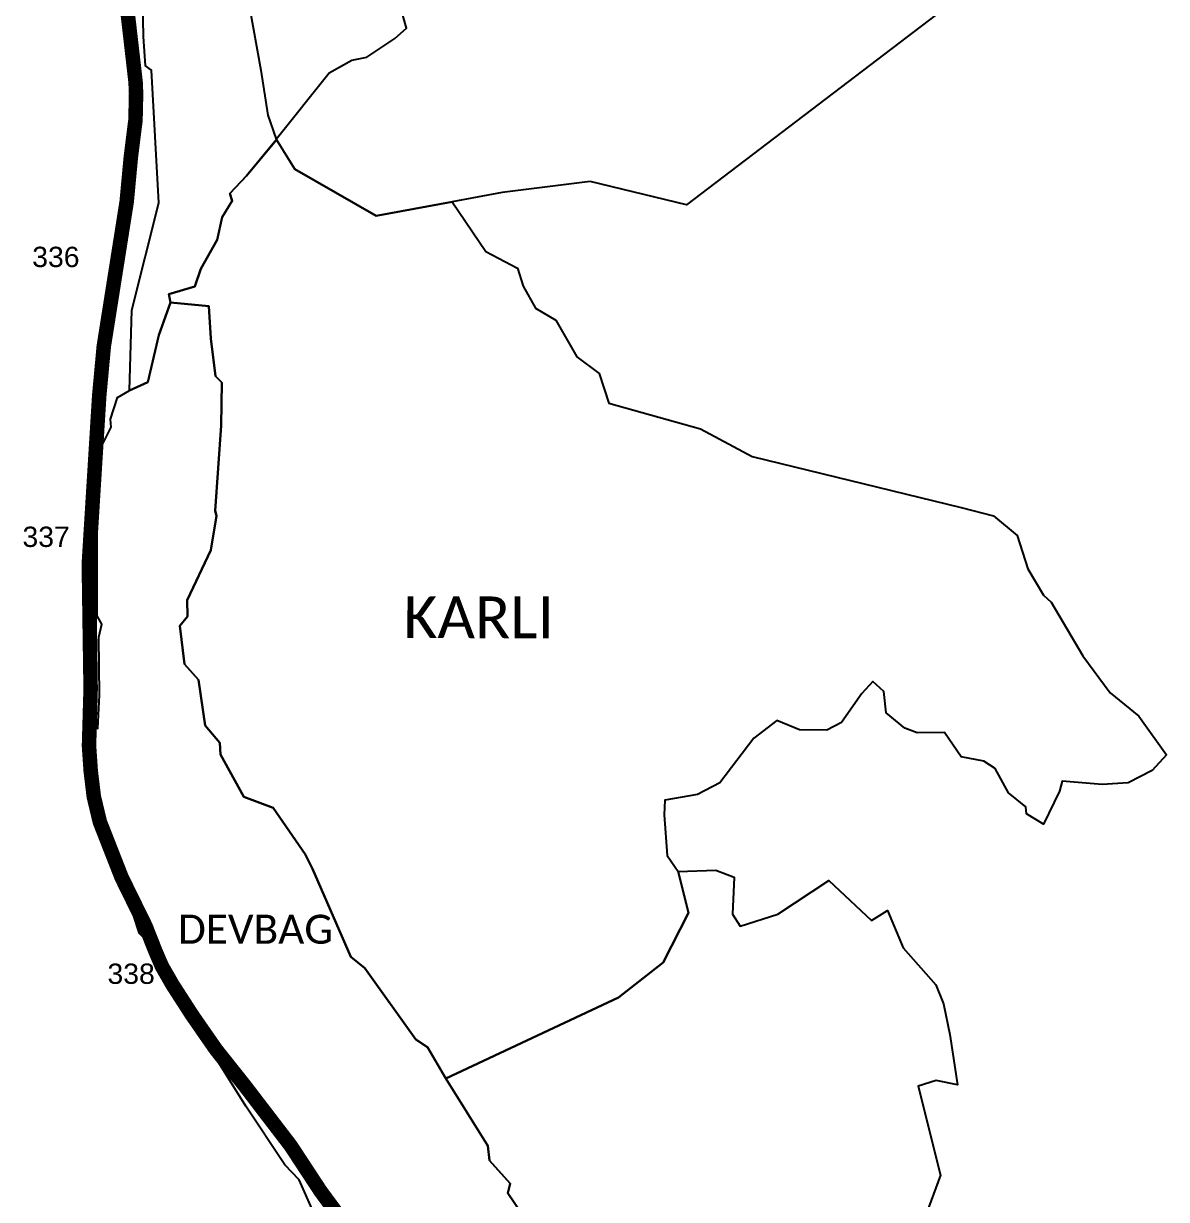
# Model space of a CAD drawing. Header units: metres. Extents: x 0 to 561379, y 0 to 4092696.
# Drawn here: x 338105 to 342042, y 1766838 to 1770888 of the extents above; entities that cross this region are included whole.
import ezdxf

# ---------------------------------------------------------------- set-up
doc = ezdxf.new("R2010")
doc.units = ezdxf.units.M
for name, color, linetype in [('COASTLINE', 5, 'Continuous'), ('NATURALLY PROTECTED', 3, 'Continuous'), ('VILLAGE BOUNDRY', 32, 'Continuous'), ('VILLAGE NAME', 1, 'Continuous')]:
    doc.layers.add(name, color=color, linetype=linetype)
doc.styles.get("Standard").update_dxf_attribs({"font": 'arial.ttf'})

msp = doc.modelspace()

# ---------------------------------------------------------------- linework, layer by layer
at = {"layer": 'COASTLINE', "const_width": 50, "flags": 128}
msp.add_lwpolyline([(338463.3895966408, 1770924.639826255), (338470.1562403506, 1770865.757588807), (338483.5521916701, 1770749.188190407), (338487.5237625174, 1770714.62822424), (338490.7554437788, 1770686.506657397), (338492.5044709161, 1770646.126457762), (338490.3767095956, 1770555.132806324), (338474.4314548886, 1770428.018804796), (338460.0926444322, 1770274.277260955), (338443.9349245178, 1770172.274310437), (338428.8913680429, 1770077.305023009), (338381.3235481442, 1769777.011540693), (338365.6078121041, 1769607.499458636), (338351.5550523658, 1769380.662721064), (338337.2133934622, 1769149.162632993), (338329.6134028121, 1769026.485157767), (338330.6754227703, 1768953.794677305), (338333.7158277206, 1768745.692659126), (338335.9052317603, 1768595.837818497), (338332.8239124035, 1768488.776991689), (338330.2725145221, 1768400.128352888), (338336.1943360828, 1768313.695019174), (338346.8238149438, 1768225.292496836), (338367.6588786666, 1768138.164933129), (338397.8973415417, 1768061.020545905), (338442.4621855043, 1767947.326685427), (338524.47903, 1767780.220297433), (338558.288881187, 1767694.792852458), (338581.3315102349, 1767641.081307604), (338617.7242092135, 1767577.690197529), (338684.7243350368, 1767473.722120512), (338767.2012556954, 1767354.846834884), (338866.2670451769, 1767230.30413904), (339025.3983033972, 1767022.499967221), (339127.7930599322, 1766866.566370939), (339189.0835719641, 1766783.367495224)], dxfattribs=at)
at = {"layer": 'NATURALLY PROTECTED', "const_width": 50, "flags": 128}
for points in [[(338487.669857318, 1770713.356930951), (338490.7554437788, 1770686.506657397), (338492.5044709161, 1770646.126457762), (338490.3767095956, 1770555.132806324), (338474.4314548886, 1770428.018804796), (338460.0926444322, 1770274.277260955), (338443.9349245178, 1770172.274310437), (338428.8913680429, 1770077.305023009), (338381.3235481442, 1769777.011540693), (338375.8283595185, 1769717.73968331)], [(338366.7716553917, 1769620.052831787), (338365.6078121041, 1769607.499458636), (338351.5550523658, 1769380.662721064), (338337.2133934622, 1769149.162632993), (338329.6134028121, 1769026.485157767), (338330.6754227703, 1768953.794677305), (338333.7158277206, 1768745.692659126), (338335.9052317603, 1768595.837818497), (338332.8239124035, 1768488.776991689), (338330.2725145221, 1768400.128352888), (338336.1943360828, 1768313.695019174), (338346.8238149438, 1768225.292496836), (338367.6588786666, 1768138.164933129), (338397.8973415417, 1768061.020545905), (338417.0284695912, 1768012.213198906)], [(338557.5031638767, 1767696.77812657), (338558.288881187, 1767694.792852458), (338581.3315102349, 1767641.081307604), (338617.7242092135, 1767577.690197529), (338619.8933107484, 1767574.324273769)]]:
    msp.add_lwpolyline(points, dxfattribs=at)
at = {"layer": 'VILLAGE BOUNDRY'}
for points in [[(341399.6374575425, 1771034.445683463, 0), (340388.4034443765, 1770263.95196283, 0), (340056.4967374784, 1770343.404135081, 0), (339753.2538948613, 1770305.79566587, 0), (339581.4404158082, 1770274.272483386, 0), (339319.0445116408, 1770226.123032193, 0), (339039.0197703326, 1770386.610928636, 0), (338975.85805644, 1770488.044638752, 0), (338975.0286312492, 1770489.597133313, 0), (339157.9559479405, 1770718.023051851, 0), (339235.423937158, 1770762.364254083, 0), (339287.9733319278, 1770772.444794121, 0), (339384.1474038565, 1770836.734434494, 0), (339423.9165655382, 1770872.53483176, 0), (339384.0892705448, 1771015.89593247, 0)], [(338881.8195606748, 1770949.957755552, 0), (338922.1589406316, 1770727.016344513, 0), (338946.0511656631, 1770572.983139067, 0), (338975.0286312492, 1770489.597133313, 0), (338975.85805644, 1770488.044638752, 0), (338872.2933816809, 1770363.826694238, 0), (338814.9985304752, 1770303.093091041, 0), (338823.2219010728, 1770277.072503466, 0), (338788.5477946955, 1770221.338544211, 0), (338771.3100461822, 1770142.497849764, 0), (338715.6322040579, 1770043.176307974, 0), (338695.2564222682, 1769982.479278118, 0), (338605.1651410426, 1769955.425857264, 0), (338610.7278046039, 1769927.126793985, 0), (338570.9373922197, 1769814.801325446, 0), (338533.5118603269, 1769652.839471172, 0), (338469.8002203703, 1769624.2057767, 0), (338478.2710662832, 1769901.100466632, 0), (338570.6126764009, 1770270.010314706, 0), (338545.1505990542, 1770727.502091309, 0), (338525.0604440861, 1770742.083549791, 0), (338517.9999662128, 1770843.142926793, 0), (338515.1042879553, 1771018.962527857, 0)], [(339149.0287975561, 1766692.589129384, 0), (339054.6997737026, 1766905.737936736, 0), (339004.7763395929, 1766957.216699671, 0), (338870.4080145569, 1767158.925251699, 0), (338682.7616671542, 1767460.80072243, 0), (338667.3999864411, 1767477.120890792, 0), (338580.200757982, 1767644.624344748, 0), (338555.1418839054, 1767656.651113755, 0), (338525.3694401165, 1767732.842400384, 0), (338504.5811008906, 1767754.037055884, 0), (338425.235396374, 1767995.903245742, 0), (338409.1789113982, 1767996.098929751, 0), (338349.8535781587, 1768224.008663247, 0), (338314.2171502188, 1768461.927976588, 0), (338361.0266181482, 1768460.076145443, 0), (338365.9891012285, 1768575.26085655, 0), (338364.0777548582, 1768774.701581192, 0), (338374.2015653796, 1768819.167088664, 0), (338357.8884834433, 1768847.970643909, 0), (338357.9382616202, 1769168.49799036, 0), (338346.0972170386, 1769334.095722929, 0), (338369.1541344704, 1769378.393305609, 0), (338360.0068162119, 1769403.216427086, 0), (338406.8000159764, 1769498.128519156, 0), (338404.0612445103, 1769525.271925974, 0), (338428.7820913212, 1769599.635617472, 0), (338469.8002203703, 1769624.2057767, 0), (338533.5118603269, 1769652.839471172, 0), (338570.9373922197, 1769814.801325446, 0), (338610.7278046039, 1769927.126793985, 0), (338742.5479558005, 1769914.977362099, 0), (338749.410426682, 1769803.671688394, 0), (338765.7960401016, 1769673.044251485, 0), (338788.08493778, 1769651.740848897, 0), (338785.3635871662, 1769503.534483959, 0), (338765.2774347059, 1769209.457609131, 0), (338769.7731045465, 1769192.828636189, 0), (338749.4772996043, 1769074.536692125, 0), (338668.316214491, 1768902.093290824, 0), (338669.508470176, 1768845.572551753, 0), (338643.0039477654, 1768813.543100123, 0), (338659.3388247806, 1768681.916658658, 0), (338706.9781500697, 1768628.03782555, 0), (338729.9096826277, 1768470.62329598, 0), (338780.6222559748, 1768410.032127279, 0), (338783.4386280605, 1768370.333733142, 0), (338863.8347881249, 1768224.679464141, 0), (338965.2649647031, 1768187.079883748, 0), (339074.9260648206, 1768027.509530077, 0), (339100.7252856331, 1767977.073113531, 0), (339232.4861819869, 1767673.011314184, 0), (339280.7053918421, 1767634.319062659, 0), (339456.4805951117, 1767388.531436699, 0), (339495.8707505888, 1767362.921446919, 0), (339559.2942283722, 1767254.747515299, 0), (339703.7473252487, 1767022.416980554, 0), (339709.7389077237, 1766972.447352686, 0), (339781.5209573776, 1766893.351734858, 0), (339772.8444555807, 1766859.147940984, 0), (339816.9083389115, 1766795.297730123, 0)], [(339816.9083389115, 1766795.297730123, 0), (339772.8444555807, 1766859.147940984, 0), (339781.5209573776, 1766893.351734858, 0), (339709.7389077237, 1766972.447352686, 0), (339703.7473252487, 1767022.416980554, 0), (339559.2942283722, 1767254.747515299, 0), (340154.8101055768, 1767533.866823574, 0), (340308.1426992154, 1767653.888337437, 0), (340395.1322024069, 1767824.644028295, 0), (340359.7421647026, 1767967.86295869, 0), (340489.6309649001, 1767971.808146983, 0), (340553.3704853993, 1767947.343515982, 0), (340546.6681870279, 1767819.95992443, 0), (340573.5477603449, 1767779.030677178, 0), (340703.5242508312, 1767819.957531226, 0), (340879.139037356, 1767936.103517242, 0), (341025.9086469613, 1767798.434996989, 0), (341080.7467848267, 1767832.840266116, 0), (341135.5196050853, 1767704.767161759, 0), (341247.9419110594, 1767577.398465762, 0), (341273.720951562, 1767511.844935757, 0), (341295.7574322891, 1767406.520765828, 0), (341322.6186860213, 1767232.536434495, 0), (341248.7997389192, 1767247.831144697, 0), (341186.9931209124, 1767227.778327782, 0), (341263.4244810851, 1766921.72877124, 0), (341199.9639078634, 1766747.301678008, 0)]]:
    msp.add_polyline3d(points, dxfattribs=at)
msp.add_polyline3d([(339581.4567306468, 1770274.264177337, 0), (339697.1990352556, 1770102.913580115, 0), (339806.486231738, 1770045.47167456, 0), (339825.9487270675, 1769983.808668165, 0), (339868.1023663023, 1769907.486770994, 0), (339938.2265232084, 1769865.929752041, 0), (340010.5307550365, 1769740.593468184, 0), (340088.2450762924, 1769682.827153631, 0), (340121.5397183228, 1769579.902411176, 0), (340436.6408060675, 1769491.99431151, 0), (340615.4435616829, 1769396.657807685, 0), (341335.2376132106, 1769220.664462678, 0), (341445.9183398969, 1769192.433545709, 0), (341528.1666823392, 1769124.349902756, 0), (341565.0296868265, 1769010.448153832, 0), (341619.0739512675, 1768919.439690885, 0), (341645.0139418983, 1768894.801035679, 0), (341754.049343952, 1768710.233092974, 0), (341848.0814331798, 1768582.979275778, 0), (341946.9414385492, 1768502.386528297, 0), (342042.3221375066, 1768368.817039943, 0), (341993.2460133454, 1768315.831551589, 0), (341909.985977377, 1768272.27302926, 0), (341820.7908721281, 1768267.152991045, 0), (341682.3715091249, 1768278.649205556, 0), (341674.2058350034, 1768244.184059411, 0), (341618.59716973, 1768130.719437098, 0), (341560.6217118183, 1768165.987310362, 0), (341557.4763455109, 1768190.242373575, 0), (341498.5238436076, 1768238.574266614, 0), (341452.6687922801, 1768322.442812405, 0), (341413.1396882456, 1768347.731736479, 0), (341334.8924484279, 1768361.899668112, 0), (341277.3707317745, 1768445.630557095, 0), (341183.9232691643, 1768444.526913295, 0), (341141.0120361431, 1768460.767074607, 0), (341076.2093954935, 1768514.01069406, 0), (341068.4899502489, 1768587.095971702, 0), (341030.6311539938, 1768621.336526208, 0), (340992.2394968725, 1768581.001673355, 0), (340922.2740997165, 1768480.919322341, 0), (340871.7790006319, 1768454.391998169, 0), (340778.1331736656, 1768455.504513966, 0), (340700.2296884879, 1768487.708548968, 0), (340620.4794065061, 1768426.425226834, 0), (340503.6761686986, 1768272.902658268, 0), (340426.8588556511, 1768232.733427342, 0), (340314.4373019606, 1768212.847905155, 0), (340311.5057760637, 1768162.300954729, 0), (340322.4935745586, 1768022.911204703, 0), (340359.7751894458, 1767967.871020713, 0), (340395.1403090309, 1767824.655035358, 0), (340308.179237305, 1767653.87878056, 0), (340154.7894008579, 1767533.815629668, 0), (339559.2536677709, 1767254.718816638, 0), (339495.9173089399, 1767362.950655467, 0), (339456.4977088611, 1767388.574246417, 0), (339280.6941478555, 1767634.273886961, 0), (339232.485912025, 1767673.018397889, 0), (339100.6726575374, 1767977.048154531, 0), (339074.9204316924, 1768027.470621081, 0), (338965.2930067125, 1768187.050136563, 0), (338863.8817505942, 1768224.631543417, 0), (338783.4832975373, 1768370.279632249, 0), (338780.6672612547, 1768410.02438746, 0), (338729.9438850777, 1768470.587085914, 0), (338707.0023216595, 1768627.991065462, 0), (338659.3353328049, 1768681.892672298, 0), (338642.9511113443, 1768813.577785752, 0), (338669.5131637802, 1768845.585132136, 0), (338668.3178189787, 1768902.13742969, 0), (338749.5200534558, 1769074.499092153, 0), (338769.7506535146, 1769192.861662841, 0), (338765.2689081349, 1769209.492083986, 0), (338785.3818422129, 1769503.572305549, 0), (338788.0613265603, 1769651.717119051, 0), (338765.846865139, 1769673.012900111, 0), (338749.4561348381, 1769803.702229052, 0), (338742.5571302027, 1769914.958484544, 0), (338610.6809908949, 1769927.091392896, 0), (338605.2145015082, 1769955.458252206, 0), (338695.2059334964, 1769982.468357852, 0), (338715.660372164, 1770043.179091231, 0), (338771.285042543, 1770142.473908771, 0), (338788.5531574267, 1770221.35488195, 0), (338823.205467895, 1770277.093978646, 0), (338815.045707657, 1770303.045942709, 0), (338872.3165703147, 1770363.821768047, 0), (338975.8529062981, 1770487.998533798, 0), (339039.0120637225, 1770386.625590621, 0), (339319.0050703766, 1770226.144894582, 0), (339581.4567306468, 1770274.264177337, 0)], close=True, dxfattribs=at)

# ---------------------------------------------------------------- texts
at = {"layer": 'NATURALLY PROTECTED', "char_height": 70, "attachment_point": 1}
for s, insert in [('336', (338134.553869756, 1770119.253350654)), ('337', (338100.9183271686, 1769155.269440469)), ('338', (338393.7872064319, 1767650.340387249))]:
    msp.add_mtext_dynamic_manual_height_columns(s, width=95.17246124148369, gutter_width=1, heights=[0], dxfattribs=dict(at, insert=insert))
at = {"layer": 'VILLAGE NAME', "attachment_point": 1, "rotation": 359.97929653435835}
for s, insert, char_height in [('{\\fCalibri|b0|i0|c0|p34;KARLI}', (339413.9790412025, 1768914.822798921), 143.6998292004773), ('{\\fCalibri|b0|i0|c0|p34;DEVBAG}', (338636.8129630522, 1767818.713684944), 100)]:
    msp.add_mtext_dynamic_manual_height_columns(s, width=1418.000350885173, gutter_width=718.4991460023863, heights=[0], dxfattribs=dict(at, insert=insert, char_height=char_height))

doc.saveas('drawing.dxf')
